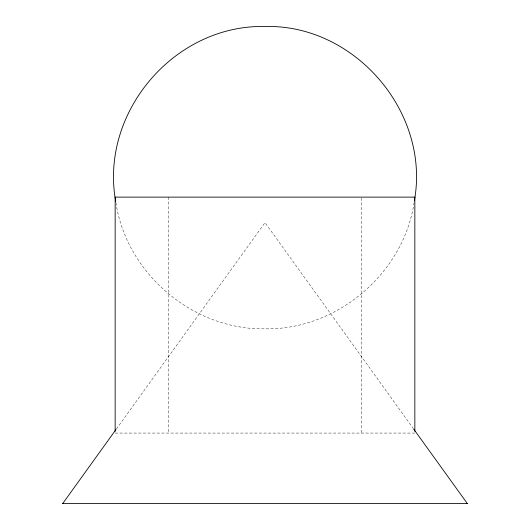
<?xml version="1.0" encoding="UTF-8"?>
<svg xmlns="http://www.w3.org/2000/svg" width="530" height="530" viewBox="0 0 530 530"><rect width="100%" height="100%" fill="white"/><g stroke="black" fill="none" stroke-linecap="round" stroke-linejoin="round"><path stroke-width="0.4" stroke-dasharray="2.65 1.99" d="M414.096 202.447C403.681 273.56 336.669 330.243 264.828 328.825C193.079 330.084 126.266 273.407 115.891 202.387M116.461 428.909L265 222.607L413.089 428.233M115.242 433.076L414.758 433.076M361.592 197.948L361.592 433.076M168.407 197.12L168.407 433.076"/><path stroke-width="0.79" d="M414.347 200.903C430.546 112.539 354.967 24.221 265.172 26.5C174.549 24.353 99.362 112.473 115.745 201.605M62.759 503.5L115.944 429.578M115.242 197.12L414.758 197.12M62.467 503.5L467.533 503.5M413.572 428.909L467.294 503.5M414.844 197.12L414.844 431.42M115.156 197.12L115.156 431.42"/></g></svg>
